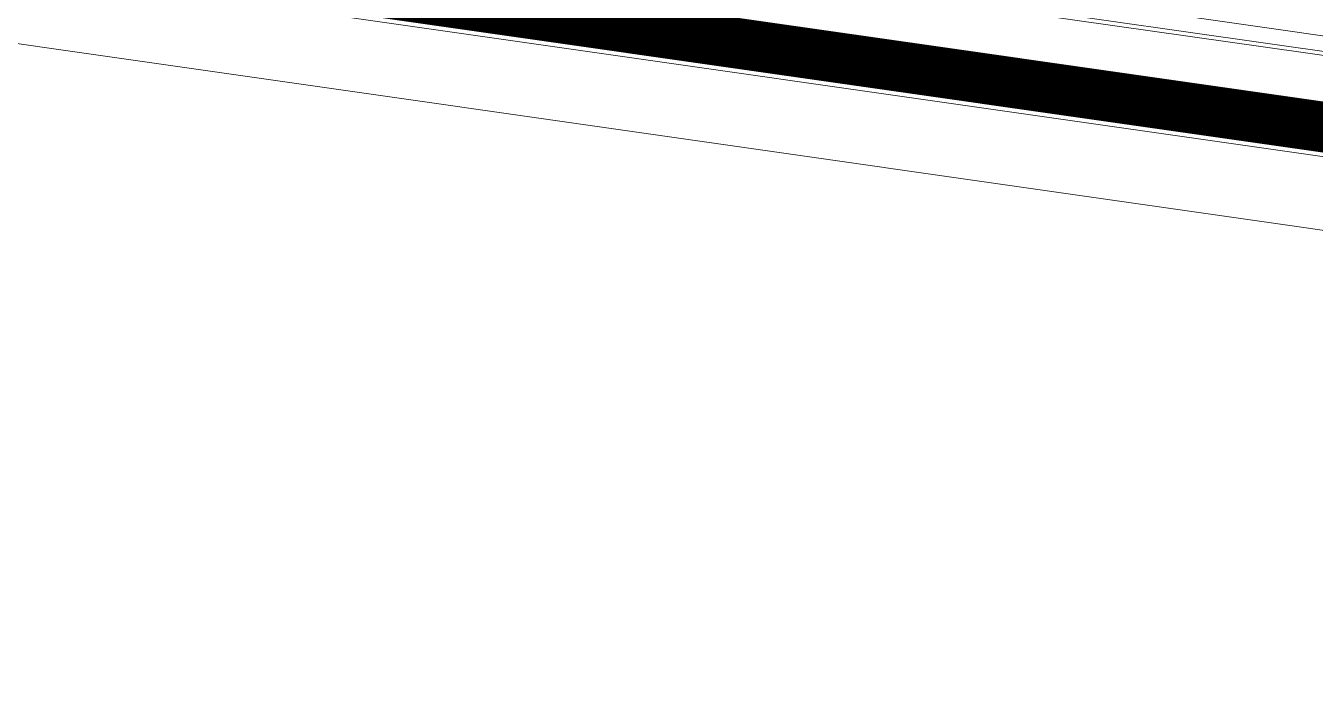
# Model space of a CAD drawing. Header units: millimetres. Extents: x -361192058 to 101130107379, y -14071650034 to 19218552450.
# Drawn here: x -124468.8 to -124317.3, y 39068 to 39145.3 of the extents above; entities that cross this region are included whole.
import ezdxf
from ezdxf.enums import TextEntityAlignment as Align

# ---------------------------------------------------------------- set-up
doc = ezdxf.new("R2010")
doc.units = ezdxf.units.MM
doc.header["$LTSCALE"] = 0.5
for name, color, linetype in [('02', 2, 'Continuous'), ('08', 8, 'Continuous'), ('PISO', 8, 'Continuous')]:
    doc.layers.add(name, color=color, linetype=linetype)
doc.styles.get("Standard").update_dxf_attribs({"font": 'txt.shx', "height": 0.12})

# ---------------------------------------------------------------- blocks, each defined once
blk = doc.blocks.new('APROVADO QUADRA 21.2 MBVII')
at = {"layer": '02', "lineweight": 18}
blk.add_lwpolyline([(3979.6187, 2238.7047), (4040.8187, 2238.7047), (4040.8187, 2283.2547), (3979.6187, 2283.2547)], close=True, dxfattribs=at)
at = {"layer": '02', "lineweight": 18, "const_width": 0.1}
blk.add_lwpolyline([(3980.3687, 2239.4547), (4040.0687, 2239.4547), (4040.0687, 2282.5047), (3980.3687, 2282.5047)], close=True, dxfattribs=at)
at = {"layer": '02', "lineweight": 18}
blk.add_lwpolyline([(3979.6187, 2238.7047), (3977.7437, 2238.7047), (3977.7437, 2258.2047), (3979.6187, 2260.0797), (3980.3687, 2260.0797)], dxfattribs=at)
at = {"layer": '08', "color": 8, "lineweight": 18}
blk.add_lwpolyline([(3982.1917, 2247.9538), (3982.6917, 2247.4538), (3982.6917, 2244.3538), (3982.1917, 2243.8538)], dxfattribs=at)
at = {"layer": 'PISO', "color": 8, "lineweight": 18}
for p, q in [((3982.1917, 2241.1038), (3982.1917, 2248.1038)), ((3982.2917, 2241.2038), (3982.2917, 2248.0038))]:
    blk.add_line(p, q, dxfattribs=at)
at = {"color": 0, "lineweight": 13, "flags": 8}
for p in [(4700.7247, 2280.1125), (4699.5738, 2277.8964), (4702.3546, 2276.195), (4703.6722, 2274.085), (4699.8445, 2272.2194), (4703.0488, 2270.137), (4703.0877, 2267.9803), (4700.6523, 2261.5216), (4700.7007, 2257.1593)]:
    blk.add_attdef('NIVEL', p, '', height=0.075, dxfattribs=at)
for rotation, width, p in [(90, 0.8, (4700.8205, 2275.7521)), (270, 0.6, (4703.8437, 2274.9021)), (90, 0.8, (4701.5575, 2268.5021)), (180, 0.6, (4651.1817, 2236.1931))]:
    blk.add_attdef('$PORTA', text='', height=0.09, rotation=rotation, dxfattribs=dict(at, width=width)).set_placement(p, align=Align.MIDDLE)
for p in [(4654.176, 2240.463), (4648.499, 2240.1923), (4637.8012, 2239.3845), (4633.4388, 2239.3361), (4656.3921, 2239.3121), (4652.4746, 2237.6822), (4646.4166, 2236.988), (4644.2598, 2236.9491), (4650.3646, 2236.3646)]:
    blk.add_attdef('NIVEL', p, '', height=0.075, rotation=270, dxfattribs=at)
at = {"color": 0, "lineweight": 13, "width": 0.8, "flags": 8}
for p in [(4652.0317, 2239.2163), (4644.7817, 2238.4793)]:
    blk.add_attdef('$PORTA', text='', height=0.09, dxfattribs=at).set_placement(p, align=Align.MIDDLE)

msp = doc.modelspace()

# ---------------------------------------------------------------- block references
at = {"layer": '02', "color": 0, "lineweight": 30, "xscale": -4.574818403918471, "yscale": -59.40450511825884, "zscale": 4.574818403918471, "rotation": 261.8606972171988}
msp.add_blockref('APROVADO QUADRA 21.2 MBVII', (5129.041, 2225.201), dxfattribs=at)

doc.saveas('drawing.dxf')
